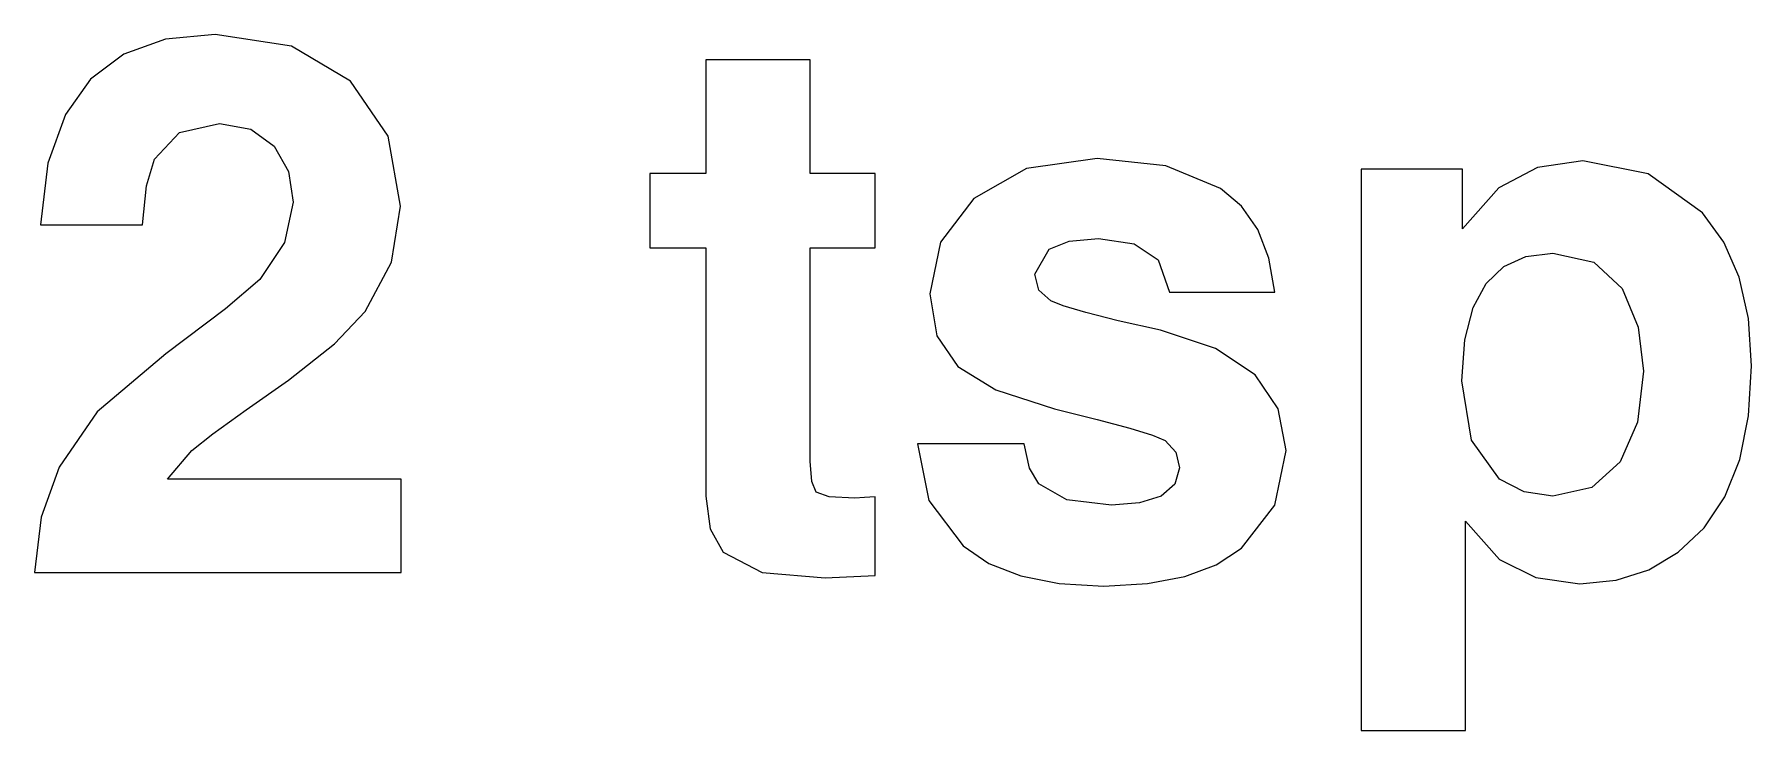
# Model space of a CAD drawing. Extents: x 0.03 to 2.3, y 0.27 to 1.19.
import ezdxf

# ---------------------------------------------------------------- set-up
doc = ezdxf.new("R2010")
doc.units = 0
doc.layers.get('0').update_dxf_attribs({"linetype": 'CONTINUOUS'})

msp = doc.modelspace()

# ---------------------------------------------------------------- linework, layer by layer
at = {"color": 0}
for p, q in [((0.204101, 1.18511), (0.149197, 1.16536)), ((0.269965, 1.19168), (0.204101, 1.18511)), ((0.370606, 1.17616), (0.269965, 1.19168)), ((0.149197, 1.16536), (0.105143, 1.13227)), ((0.448785, 1.12983), (0.370606, 1.17616)), ((1.05599, 1.15782), (0.917969, 1.15782)), ((0.917969, 1.15782), (0.917969, 1.00787)), ((1.05599, 1.00787), (1.05599, 1.15782)), ((0.105143, 1.13227), (0.072049, 1.08577)), ((0.498372, 1.05707), (0.448785, 1.12983)), ((0.072049, 1.08577), (0.048774, 1.02148)), ((0.222765, 1.06196), (0.275825, 1.07384)), ((0.275825, 1.07384), (0.317111, 1.06635)), ((0.317111, 1.06635), (0.347874, 1.04389)), ((0.189887, 1.02675), (0.222765, 1.06196)), ((0.347874, 1.04389), (0.366699, 1.01058)), ((0.514974, 0.964899), (0.498372, 1.05707)), ((0.048774, 1.02148), (0.039062, 0.939942)), ((0.179362, 0.99159), (0.189887, 1.02675)), ((1.43494, 1.02783), (1.34174, 1.01449)), ((1.52572, 1.01796), (1.43494, 1.02783)), ((2.07688, 1.02479), (2.01682, 1.01584)), ((2.16292, 1.00754), (2.07688, 1.02479)), ((0.366699, 1.01058), (0.372831, 0.969889)), ((0.917969, 1.00787), (0.843967, 1.00787)), ((0.843967, 1.00787), (0.843967, 0.909776)), ((1.14193, 1.00787), (1.05599, 1.00787)), ((1.14193, 0.909776), (1.14193, 1.00787)), ((1.34174, 1.01449), (1.27197, 0.974881)), ((1.59793, 0.987901), (1.52572, 1.01796)), ((1.91781, 1.01373), (1.7839, 1.01373)), ((1.7839, 1.01373), (1.7839, 0.271972)), ((1.91781, 0.934733), (1.91781, 1.01373)), ((2.01682, 1.01584), (1.96576, 0.988769)), ((2.23486, 0.955783), (2.16292, 1.00754)), ((0.174044, 0.939942), (0.179362, 0.99159)), ((1.62597, 0.964681), (1.59793, 0.987901)), ((1.96576, 0.988769), (1.91781, 0.934733)), ((0.372831, 0.969889), (0.361708, 0.916613)), ((0.503039, 0.890896), (0.514974, 0.964899)), ((1.27197, 0.974881), (1.22835, 0.917156)), ((1.64735, 0.934028), (1.62597, 0.964681)), ((2.26313, 0.917372), (2.23486, 0.955783)), ((0.039062, 0.939942), (0.174044, 0.939942)), ((1.66194, 0.896104), (1.64735, 0.934028)), ((0.361708, 0.916613), (0.328993, 0.867893)), ((0.843967, 0.909776), (0.917969, 0.909776)), ((0.917969, 0.909776), (0.917969, 0.581868)), ((1.05599, 0.627875), (1.05599, 0.909776)), ((1.05599, 0.909776), (1.14193, 0.909776)), ((1.22835, 0.917156), (1.21403, 0.848796)), ((1.35292, 0.874838), (1.3718, 0.907824)), ((1.3718, 0.907824), (1.398, 0.918294)), ((1.398, 0.918294), (1.4369, 0.921929)), ((1.4369, 0.921929), (1.48421, 0.915039)), ((1.48421, 0.915039), (1.5159, 0.893935)), ((2.28342, 0.870985), (2.26313, 0.917372)), ((0.467882, 0.825792), (0.503039, 0.890896)), ((1.5159, 0.893935), (1.53088, 0.850965)), ((1.66976, 0.850965), (1.66194, 0.896104)), ((1.94911, 0.862414), (1.97239, 0.884874)), ((1.97239, 0.884874), (2.00163, 0.898383)), ((2.00163, 0.898383), (2.03694, 0.902832)), ((2.03694, 0.902832), (2.09147, 0.89095)), ((2.09147, 0.89095), (2.12875, 0.855957)), ((0.328993, 0.867893), (0.283746, 0.828939)), ((1.35813, 0.85395), (1.35292, 0.874838)), ((1.93192, 0.830783), (1.94911, 0.862414)), ((2.29563, 0.816569), (2.28342, 0.870985)), ((1.21403, 0.848796), (1.22309, 0.793349)), ((1.37397, 0.839899), (1.35813, 0.85395)), ((1.39031, 0.832954), (1.37397, 0.839899)), ((1.53088, 0.850965), (1.66976, 0.850965)), ((2.12875, 0.855957), (2.1499, 0.804742)), ((0.283746, 0.828939), (0.204861, 0.769803)), ((0.427517, 0.78304), (0.467882, 0.825792)), ((1.42008, 0.82411), (1.39031, 0.832954)), ((1.463, 0.813422), (1.42008, 0.82411)), ((1.92068, 0.788032), (1.93192, 0.830783)), ((1.51893, 0.800836), (1.463, 0.813422)), ((1.59142, 0.776639), (1.51893, 0.800836)), ((2.1499, 0.804742), (2.15674, 0.746799)), ((2.29975, 0.753961), (2.29563, 0.816569)), ((0.366971, 0.734864), (0.427517, 0.78304)), ((1.22309, 0.793349), (1.25092, 0.752875)), ((1.64372, 0.741808), (1.59142, 0.776639)), ((1.91694, 0.733996), (1.92068, 0.788032)), ((0.204861, 0.769803), (0.114149, 0.692979)), ((1.25092, 0.752875), (1.30143, 0.722276)), ((2.29579, 0.687825), (2.29975, 0.753961)), ((0.310981, 0.695801), (0.366971, 0.734864)), ((1.67438, 0.697211), (1.64372, 0.741808)), ((1.92953, 0.65549), (1.91694, 0.733996)), ((2.15674, 0.746799), (2.14914, 0.679417)), ((1.30143, 0.722276), (1.37896, 0.696886)), ((0.114149, 0.692979), (0.064019, 0.619846)), ((0.266656, 0.664008), (0.310981, 0.695801)), ((1.37896, 0.696886), (1.43533, 0.683051)), ((1.43533, 0.683051), (1.47846, 0.671386)), ((1.68474, 0.641982), (1.67438, 0.697211)), ((2.28396, 0.630154), (2.29579, 0.687825)), ((0.238932, 0.641982), (0.266656, 0.664008)), ((1.47846, 0.671386), (1.50831, 0.662056)), ((1.50831, 0.662056), (1.52479, 0.655003)), ((2.14914, 0.679417), (2.12592, 0.627007)), ((0.207031, 0.604004), (0.238932, 0.641982)), ((1.19797, 0.650879), (1.21294, 0.5759)), ((1.33881, 0.650879), (1.19797, 0.650879)), ((1.34576, 0.618815), (1.33881, 0.650879)), ((1.52479, 0.655003), (1.53922, 0.639919)), ((1.53922, 0.639919), (1.54389, 0.618978)), ((1.66986, 0.569933), (1.68474, 0.641982)), ((1.96685, 0.604004), (1.92953, 0.65549)), ((0.064019, 0.619846), (0.039931, 0.553819)), ((1.05811, 0.601019), (1.05599, 0.627875)), ((1.35791, 0.597928), (1.34576, 0.618815)), ((1.54389, 0.618978), (1.53787, 0.597439)), ((2.12592, 0.627007), (2.08843, 0.593153)), ((2.26426, 0.580946), (2.28396, 0.630154)), ((0.515842, 0.604004), (0.207031, 0.604004)), ((0.515842, 0.480957), (0.515842, 0.604004)), ((1.06402, 0.58686), (1.05811, 0.601019)), ((1.39497, 0.576768), (1.35791, 0.597928)), ((1.53787, 0.597439), (1.51981, 0.581868)), ((1.99918, 0.587349), (1.96685, 0.604004)), ((2.08843, 0.593153), (2.03694, 0.581868)), ((0.917969, 0.581868), (0.923828, 0.538519)), ((1.08122, 0.581), (1.06402, 0.58686)), ((1.11502, 0.578831), (1.08122, 0.581)), ((1.12782, 0.579915), (1.11502, 0.578831)), ((1.14193, 0.581), (1.12782, 0.579915)), ((1.14193, 0.477051), (1.14193, 0.581)), ((1.21294, 0.5759), (1.25787, 0.515896)), ((1.45383, 0.569933), (1.39497, 0.576768)), ((1.49126, 0.572917), (1.45383, 0.569933)), ((1.51981, 0.581868), (1.49126, 0.572917)), ((1.62592, 0.512858), (1.66986, 0.569933)), ((2.03694, 0.581868), (1.99918, 0.587349)), ((2.23682, 0.539985), (2.26426, 0.580946)), ((0.039931, 0.553819), (0.031033, 0.480957)), ((1.92193, 0.271972), (1.92193, 0.548882)), ((1.92193, 0.548882), (1.96685, 0.497885)), ((0.923828, 0.538519), (0.940972, 0.507867)), ((2.20247, 0.507758), (2.23682, 0.539985)), ((0.940972, 0.507867), (0.992676, 0.480849)), ((1.25787, 0.515896), (1.29194, 0.492893)), ((1.5925, 0.491157), (1.62592, 0.512858)), ((2.16379, 0.484592), (2.20247, 0.507758)), ((0.031033, 0.480957), (0.515842, 0.480957)), ((0.992676, 0.480849), (1.07596, 0.474012)), ((1.07596, 0.474012), (1.14193, 0.477051)), ((1.29194, 0.492893), (1.33431, 0.476346)), ((1.551, 0.475532), (1.5925, 0.491157)), ((1.96685, 0.497885), (2.0146, 0.474121)), ((2.12061, 0.470649), (2.16379, 0.484592)), ((1.33431, 0.476346), (1.38493, 0.466308)), ((1.38493, 0.466308), (1.44385, 0.462944)), ((1.44385, 0.462944), (1.50142, 0.466146)), ((1.50142, 0.466146), (1.551, 0.475532)), ((2.0146, 0.474121), (2.07275, 0.465983)), ((2.07275, 0.465983), (2.12061, 0.470649)), ((1.7839, 0.271972), (1.92193, 0.271972))]:
    msp.add_line(p, q, dxfattribs=at)

doc.saveas('drawing.dxf')
